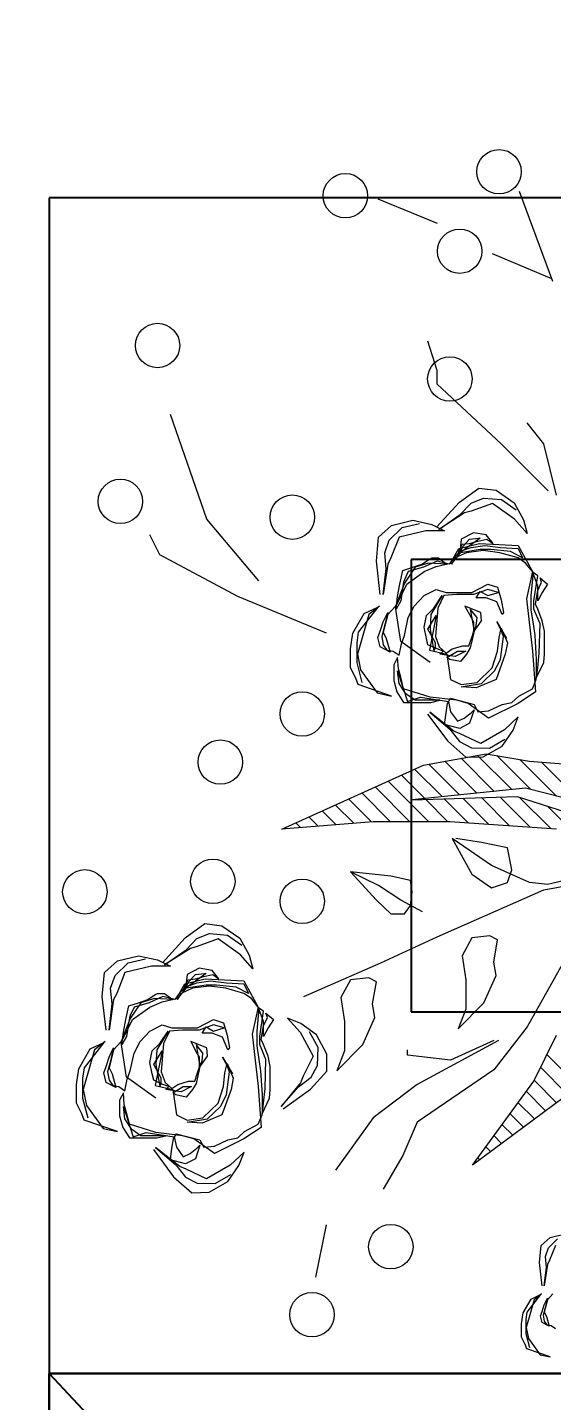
# Model space of a CAD drawing. Header units: millimetres. Extents: x -122165 to 59500, y -31598 to 53500.
# Drawn here: x 1488 to 1778, y 16249 to 17008 of the extents above; entities that cross this region are included whole.
import ezdxf
from ezdxf import colors
from ezdxf.entities.mleader import LeaderData, LeaderLine
from ezdxf.math import Vec2, Vec3

# ---------------------------------------------------------------- set-up
doc = ezdxf.new("R2010")
doc.units = ezdxf.units.MM
doc.header["$MEASUREMENT"] = 0
doc.layers.add('Ano_Line_Parking', color=8, linetype='Continuous')
doc.layers.add('Pln_Elv_Stair', color=3, linetype='Continuous')
for name, color, linetype, lineweight in [('ARC_A_ R.C.C', 162, 'Continuous', 40), ('ARC_A_R.C.C. Hatch', 8, 'Continuous', 5), ('I_Fur_text', 7, 'Continuous', 25), ('Lan_Planter', 74, 'Continuous', 13)]:
    doc.layers.add(name, color=color, linetype=linetype, lineweight=lineweight)
doc.styles.get("Standard").update_dxf_attribs({"font": 'ARIALN.TTF'})

# ---------------------------------------------------------------- blocks, each defined once
blk = doc.blocks.new('ARC$1$Existing Layout$0$col gf 180116')
at = {"layer": 'ARC_A_R.C.C. Hatch'}
h = blk.add_hatch(color=256, dxfattribs=at)
h.dxf.hatch_style = 1
h.paths.add_polyline_path([(201.73999, 26.78621), (202.64, 26.78621), (202.64, 26.48621), (201.73999, 26.48621)])
edge = h.paths.add_edge_path()
edge.add_line((216.33999, 22.98621), (216.13999, 22.98621))
edge.add_line((216.13999, 22.98621), (216.13999, 25.58621))
edge.add_line((216.13999, 25.58621), (218.33999, 25.58621))
edge.add_line((218.33999, 25.58621), (218.33999, 22.98621))
edge.add_line((218.33999, 22.98621), (218.03999, 22.98621))
h.paths.add_polyline_path([(207.13999, 25.88621), (207.43999, 25.88621), (207.43999, 26.78621), (207.13999, 26.78621)])
h.paths.add_polyline_path([(208.03999, 20.48621), (208.03999, 20.78621), (207.13999, 20.78621), (207.13999, 20.48621)])
h.paths.add_polyline_path([(202.63999, 32.78621), (202.63999, 32.48621), (201.73999, 32.48621), (201.73999, 32.78621)])
h.paths.add_polyline_path([(191.23999, 20.48621), (191.23999, 20.78621), (190.33999, 20.78621), (190.33999, 20.48621)])
h.paths.add_polyline_path([(184.03999, 20.48621), (184.03999, 20.78621), (183.13999, 20.78621), (183.13999, 20.48621)])
h.paths.add_polyline_path([(220.63999, 14.18621), (220.33999, 14.18621), (220.33999, 13.28621), (220.63999, 13.28621)])
h.paths.add_polyline_path([(220.63999, 20.48621), (220.63999, 20.78621), (219.73999, 20.78621), (219.73999, 20.48621)])
h.paths.add_polyline_path([(220.63999, 25.28621), (220.63999, 25.58621), (219.73999, 25.58621), (219.73999, 25.28621)])
h.paths.add_polyline_path([(220.63999, 32.78621), (220.63999, 32.48621), (219.73999, 32.48621), (219.73999, 32.78621)])
h.paths.add_polyline_path([(220.33999, 37.28621), (220.63999, 37.28621), (220.63999, 38.18621), (220.33999, 38.18621)])
h.paths.add_polyline_path([(201.13999, 43.28621), (201.43999, 43.28621), (201.43999, 44.18621), (201.13999, 44.18621)])
h.paths.add_polyline_path([(196.33999, 43.28621), (196.63999, 43.28621), (196.63999, 44.18621), (196.33999, 44.18621)])
h.paths.add_polyline_path([(190.33999, 43.28621), (190.63999, 43.28621), (190.63999, 44.18621), (190.33999, 44.18621)])
h.paths.add_polyline_path([(207.13999, 43.28621), (207.43999, 43.28621), (207.43999, 44.18621), (207.13999, 44.18621)])
h.paths.add_polyline_path([(220.63999, 56.78621), (220.33999, 56.78621), (220.33999, 55.88621), (220.63999, 55.88621)])
h.paths.add_polyline_path([(220.33999, 50.78621), (220.63999, 50.78621), (220.63999, 49.88621), (220.33999, 49.88621)])
h.paths.add_polyline_path([(226.33999, 50.78621), (226.63999, 50.78621), (226.63999, 49.88621), (226.33999, 49.88621)])
h.paths.add_polyline_path([(220.33999, 43.28621), (220.63999, 43.28621), (220.63999, 44.18621), (220.33999, 44.18621)])
h.paths.add_polyline_path([(232.63999, 44.18621), (232.63999, 43.88621), (231.73999, 43.88621), (231.73999, 44.18621)])
h.paths.add_polyline_path([(232.63999, 50.48621), (232.63999, 50.78621), (231.73999, 50.78621), (231.73999, 50.48621)])
h.paths.add_polyline_path([(232.63999, 55.88621), (232.63999, 56.18621), (231.73999, 56.18621), (231.73999, 55.88621)])
h.paths.add_polyline_path([(213.13999, 43.28621), (213.43999, 43.28621), (213.43999, 44.18621), (213.13999, 44.18621)])
h.paths.add_polyline_path([(226.63999, 7.88621), (226.63999, 8.18621), (225.73999, 8.18621), (225.73999, 7.88621)])
h.paths.add_polyline_path([(226.63999, 13.28621), (226.63999, 13.58621), (225.73999, 13.58621), (225.73999, 13.28621)])
h.paths.add_polyline_path([(201.73999, 20.78621), (201.73999, 20.48621), (202.63999, 20.48621), (202.63999, 20.78621)])
h.paths.add_polyline_path([(184.03999, 25.88621), (184.03999, 26.18621), (183.13999, 26.18621), (183.13999, 25.88621)])
h.paths.add_polyline_path([(183.13999, 14.18621), (183.13999, 13.88621), (184.03999, 13.88621), (184.03999, 14.18621)])
h.paths.add_polyline_path([(202.63999, 13.88621), (202.63999, 14.18621), (201.73999, 14.18621), (201.73999, 13.88621)])
h.paths.add_polyline_path([(196.33999, 13.28621), (196.63999, 13.28621), (196.63999, 14.18621), (196.33999, 14.18621)])
h.paths.add_polyline_path([(190.33999, 13.28621), (190.63999, 13.28621), (190.63999, 14.18621), (190.33999, 14.18621)])
h.paths.add_polyline_path([(196.33999, 25.88621), (196.63999, 25.88621), (196.63999, 26.78621), (196.33999, 26.78621)])
h.paths.add_polyline_path([(190.33999, 25.88621), (190.63999, 25.88621), (190.63999, 26.78621), (190.33999, 26.78621)])
h.paths.add_polyline_path([(214.03999, 13.28621), (214.03999, 13.58621), (213.13999, 13.58621), (213.13999, 13.28621)])
h.paths.add_polyline_path([(213.13999, 20.78621), (213.13999, 20.48621), (214.03999, 20.48621), (214.03999, 20.78621)])
h.paths.add_polyline_path([(213.43999, 26.78621), (213.13999, 26.78621), (213.13999, 25.88621), (213.43999, 25.88621)])
h.paths.add_polyline_path([(214.03999, 32.78621), (214.03999, 32.48621), (213.13999, 32.48621), (213.13999, 32.78621)])
h.paths.add_polyline_path([(214.03999, 7.88621), (214.03999, 8.18621), (213.13999, 8.18621), (213.13999, 7.88621)])
h.paths.add_polyline_path([(226.63999, 20.48621), (226.63999, 20.78621), (225.73999, 20.78621), (225.73999, 20.48621)])
h.paths.add_polyline_path([(226.63999, 25.28621), (226.63999, 25.58621), (225.73999, 25.58621), (225.73999, 25.28621)])
h.paths.add_polyline_path([(226.63999, 32.78621), (226.63999, 32.48621), (225.73999, 32.48621), (225.73999, 32.78621)])
h.paths.add_polyline_path([(226.63999, 37.28621), (226.63999, 37.58621), (225.73999, 37.58621), (225.73999, 37.28621)])
h.paths.add_polyline_path([(225.73999, 44.18621), (225.73999, 43.88621), (226.63999, 43.88621), (226.63999, 44.18621)])
h.paths.add_polyline_path([(226.63999, 56.78621), (226.33999, 56.78621), (226.33999, 55.88621), (226.63999, 55.88621)])
h.paths.add_polyline_path([(214.03999, 55.88621), (214.03999, 56.18621), (213.13999, 56.18621), (213.13999, 55.88621)])
h.paths.add_polyline_path([(213.13999, 37.28621), (213.43999, 37.28621), (213.43999, 38.18621), (213.13999, 38.18621)])
h.paths.add_polyline_path([(214.03999, 50.78621), (213.73999, 50.78621), (213.73999, 49.88621), (214.03999, 49.88621)])
h.paths.add_polyline_path([(207.13999, 37.28621), (207.43999, 37.28621), (207.43999, 38.18621), (207.13999, 38.18621)])
h.paths.add_polyline_path([(207.13999, 49.88621), (207.43999, 49.88621), (207.43999, 50.78621), (207.13999, 50.78621)])
h.paths.add_polyline_path([(183.13999, 50.18621), (183.13999, 49.88621), (184.03999, 49.88621), (184.03999, 50.18621)])
h.paths.add_polyline_path([(183.13999, 38.18621), (183.13999, 37.88621), (184.03999, 37.88621), (184.03999, 38.18621)])
h.paths.add_polyline_path([(201.73999, 37.58621), (201.73999, 37.28621), (202.63999, 37.28621), (202.63999, 37.58621)])
h.paths.add_polyline_path([(196.33999, 37.28621), (196.63999, 37.28621), (196.63999, 38.18621), (196.33999, 38.18621)])
h.paths.add_polyline_path([(190.33999, 37.28621), (190.63999, 37.28621), (190.63999, 38.18621), (190.33999, 38.18621)])
h.paths.add_polyline_path([(201.13999, 49.88621), (201.43999, 49.88621), (201.43999, 50.78621), (201.13999, 50.78621)])
h.paths.add_polyline_path([(196.33999, 49.88621), (196.63999, 49.88621), (196.63999, 50.78621), (196.33999, 50.78621)])
h.paths.add_polyline_path([(190.33999, 49.88621), (190.63999, 49.88621), (190.63999, 50.78621), (190.33999, 50.78621)])
h.paths.add_polyline_path([(220.63999, 8.18621), (220.33999, 8.18621), (220.33999, 7.28621), (220.63999, 7.28621)])
h.paths.add_polyline_path([(195.73999, 20.48621), (195.73999, 20.78621), (196.63999, 20.78621), (196.63999, 20.48621)])
h.paths.add_polyline_path([(183.13999, 43.58621), (183.13999, 43.28621), (184.03999, 43.28621), (184.03999, 43.58621)])
blk = doc.blocks.new('ARC')
at = {"layer": 'ARC_A_ R.C.C', "extrusion": (4.48937e-09, -4.26518e-20, 1), "xscale": 999.9941761349517, "yscale": 999.9941761349517, "zscale": 999.9941761349517}
blk.add_blockref('ARC$1$Existing Layout$0$col gf 180116', (-183138.93, -13286.14, -0.89), dxfattribs=at)
blk = doc.blocks.new('b-85')
at = {"color": 30, "true_color": 0xef731a}
for p, q in [((-303.2, 665.7), (-291.6, 699.4)), ((-276.7, 697.1), (-300.1, 680.2)), ((-291.6, 699.4), (-285.2, 701.7)), ((-269.3, 700.9), (-289.5, 695.6)), ((-285.2, 701.7), (-274.6, 707.1)), ((-260.8, 700.2), (-276.7, 697.1)), ((-274.6, 707.1), (-255.5, 707.1)), ((-249.2, 700.9), (-269.3, 700.9)), ((-220.5, 688.7), (-260.8, 700.2)), ((-255.5, 707.1), (-239.6, 704.8)), ((-238.6, 699.4), (-249.2, 700.9)), ((-239.6, 704.8), (-219.5, 693.3)), ((-213.1, 679.5), (-238.6, 699.4)), ((-212.1, 677.9), (-220.5, 688.7)), ((-219.5, 693.3), (-213.1, 679.5)), ((-300.1, 680.2), (-303.2, 665.7)), ((-258.7, 667.2), (-253.4, 677.2)), ((-244.9, 671), (-258.7, 667.2)), ((-256.6, 670.3), (-257.7, 664.1)), ((-251.3, 674.1), (-256.6, 670.3)), ((-253.4, 677.2), (-243.9, 679.5)), ((-242.8, 675.6), (-251.3, 674.1)), ((-238.6, 674.1), (-244.9, 671)), ((-243.9, 679.5), (-237.5, 677.2)), ((-234.3, 673.3), (-242.8, 675.6)), ((-220.5, 669.5), (-238.6, 674.1)), ((-237.5, 677.2), (-228, 674.1)), ((-218.4, 669.5), (-234.3, 673.3)), ((-228, 674.1), (-218.4, 669.5)), ((-212.1, 661.8), (-220.5, 669.5)), ((-200.4, 677.2), (-166.5, 681)), ((-200.4, 674.1), (-173.9, 671)), ((-169.6, 669.5), (-200.4, 674.1)), ((-173.9, 671), (-158, 672.6)), ((-163.3, 666.4), (-169.6, 669.5)), ((-166.5, 681), (-142.1, 678.7)), ((-158, 672.6), (-145.3, 668)), ((-145.3, 668), (-132.5, 654.9)), ((-142.1, 678.7), (-130.4, 665.7)), ((-299, 660.3), (-309.6, 653.4)), ((-277.8, 659.5), (-308.5, 649.6)), ((-301.1, 651.1), (-290.5, 658)), ((-287.3, 663.4), (-299, 660.3)), ((-295.8, 653.4), (-284.2, 656.5)), ((-290.5, 658), (-277.8, 659.5)), ((-271.4, 663.4), (-287.3, 663.4)), ((-284.2, 656.5), (-275.7, 658.8)), ((-275.7, 658.8), (-264, 659.5)), ((-264, 659.5), (-271.4, 663.4)), ((-269.3, 626.6), (-248.1, 656.5)), ((-257.7, 664.1), (-261.9, 658)), ((-261.9, 658), (-250.2, 655.7)), ((-250.2, 655.7), (-241.7, 652.6)), ((-248.1, 656.5), (-213.1, 661.8)), ((-215.2, 661.1), (-202.5, 659.5)), ((-206.8, 656.5), (-215.2, 661.1)), ((-213.1, 661.8), (-189.8, 650.3)), ((-188.7, 652.6), (-212.1, 661.8)), ((-187.7, 653.4), (-206.8, 656.5)), ((-202.5, 659.5), (-189.8, 657.2)), ((-189.8, 657.2), (-176, 654.2)), ((-176, 654.2), (-172.8, 644.2)), ((-142.1, 658), (-163.3, 666.4)), ((-135.7, 631.2), (-142.1, 658)), ((-132.5, 654.9), (-128.3, 637.3)), ((-130.4, 665.7), (-125.1, 644.2)), ((-309.6, 653.4), (-309.6, 644.2)), ((-309.6, 644.2), (-309.6, 625.8)), ((-308.5, 649.6), (-304.3, 636.5)), ((-307.5, 641.9), (-301.1, 651.1)), ((-307.5, 616.6), (-307.5, 641.9)), ((-304.3, 626.6), (-295.8, 653.4)), ((-241.7, 652.6), (-223.7, 648.8)), ((-223.7, 648.8), (-212.1, 642.7)), ((-212.1, 642.7), (-201.5, 632.7)), ((-189.8, 650.3), (-177.1, 632.7)), ((-172.8, 641.9), (-188.7, 652.6)), ((-185.6, 652.6), (-187.7, 653.4)), ((-177.1, 648.8), (-185.6, 652.6)), ((-172.8, 633.5), (-177.1, 648.8)), ((-172.8, 644.2), (-169.6, 635)), ((-168.6, 628.1), (-172.8, 641.9)), ((-125.1, 644.2), (-129.4, 625)), ((-321.6, 629.2), (-349, 608.8)), ((-338.8, 602.6), (-319.5, 627)), ((-319.5, 627), (-336.8, 606.6)), ((-304.3, 636.5), (-308.5, 608.2)), ((-307.5, 599.7), (-304.3, 626.6)), ((-256.6, 627.3), (-260.8, 609.7)), ((-235.4, 626.6), (-257.7, 622.7)), ((-221.6, 620.4), (-256.6, 627.3)), ((-255.5, 619.7), (-251.3, 628.9)), ((-251.3, 628.9), (-244.9, 630.4)), ((-249.2, 621.2), (-235.4, 628.9)), ((-244.9, 630.4), (-233.3, 632.7)), ((-235.4, 628.9), (-221.6, 620.4)), ((-220.5, 625.8), (-235.4, 626.6)), ((-233.3, 632.7), (-221.6, 630.4)), ((-221.6, 630.4), (-214.2, 622.7)), ((-201.5, 632.7), (-195.1, 620.4)), ((-177.1, 632.7), (-171.8, 620.4)), ((-166.5, 619.7), (-172.8, 633.5)), ((-169.6, 635), (-164.3, 627.3)), ((-169.6, 609.7), (-168.6, 628.1)), ((-164.3, 627.3), (-163.3, 625)), ((-135.7, 612), (-135.7, 631.2)), ((-309.6, 625.8), (-307.5, 616.6)), ((-263, 601.2), (-260.8, 616.6)), ((-260.8, 616.6), (-257.7, 613.5)), ((-253.4, 617.4), (-259.8, 610.5)), ((-257.7, 622.7), (-254.5, 621.2)), ((-257.7, 613.5), (-255.5, 619.7)), ((-254.5, 621.2), (-249.2, 621.2)), ((-242.8, 621.2), (-253.4, 617.4)), ((-214.2, 618.9), (-242.8, 621.2)), ((-201.5, 614.3), (-220.5, 625.8)), ((-214.2, 622.7), (-201.5, 614.3)), ((-201.5, 612.8), (-214.2, 618.9)), ((-200.4, 599.7), (-201.5, 612.8)), ((-195.1, 620.4), (-198.3, 610.5)), ((-171.8, 620.4), (-168.6, 605.9)), ((-169.6, 607.4), (-166.5, 619.7)), ((-163.3, 618.1), (-169.6, 609.7)), ((-163.3, 625), (-163.3, 618.1)), ((-129.4, 625), (-135.7, 612)), ((-134.5, 618), (-119.3, 596)), ((-117.7, 591.8), (-134.5, 618)), ((-132.2, 620), (-106.9, 597)), ((-349, 608.8), (-365.2, 590.4)), ((-336.8, 606.6), (-349.4, 596.8)), ((-341.3, 596), (-338.8, 602.6)), ((-336.1, 596.6), (-331.9, 612)), ((-331.9, 612), (-320.2, 610.5)), ((-319.1, 605.9), (-328.7, 598.9)), ((-328.7, 598.9), (-325.5, 592)), ((-320.2, 610.5), (-310.7, 608.9)), ((-308.5, 608.2), (-319.1, 605.9)), ((-305.4, 605.9), (-311.7, 582.1)), ((-310.7, 608.9), (-305.4, 605.9)), ((-310.7, 588.2), (-307.5, 599.7)), ((-286.3, 605.9), (-291.6, 595.1)), ((-260.8, 609.7), (-286.3, 605.9)), ((-268.3, 595.9), (-266.1, 606.6)), ((-266.1, 606.6), (-264, 609.7)), ((-264, 609.7), (-257.7, 598.9)), ((-257.7, 590.5), (-263, 601.2)), ((-259.8, 610.5), (-255.5, 604.3)), ((-257.7, 598.9), (-257.7, 590.5)), ((-255.5, 604.3), (-252.3, 593.6)), ((-200.4, 582.8), (-200.4, 599.7)), ((-198.3, 610.5), (-198.3, 584.4)), ((-162.2, 602), (-169.6, 607.4)), ((-169.6, 605.1), (-155.9, 594.3)), ((-163.3, 601.2), (-169.6, 605.1)), ((-168.6, 605.9), (-153.7, 597.4)), ((-158, 589.7), (-163.3, 601.2)), ((-143.1, 575.9), (-162.2, 602)), ((-160.1, 598.9), (-149.5, 594.3)), ((-158, 595.9), (-160.1, 598.9)), ((-365.2, 590.4), (-364.8, 572.9)), ((-355.5, 584.8), (-355.9, 566.6)), ((-349.4, 596.8), (-355.5, 584.8)), ((-351, 575.3), (-341.3, 596)), ((-330.8, 586.7), (-336.1, 596.6)), ((-317, 582.1), (-330.8, 586.7)), ((-325.5, 592), (-320.2, 585.1)), ((-325.5, 567.5), (-310.7, 588.2)), ((-320.2, 585.1), (-317, 582.1)), ((-294.8, 579.8), (-293.7, 595.1)), ((-293.7, 595.1), (-290.5, 574.4)), ((-291.6, 595.1), (-289.5, 579)), ((-260.8, 589.7), (-268.3, 595.9)), ((-254.5, 585.9), (-260.8, 589.7)), ((-237.5, 582.1), (-254.5, 585.9)), ((-252.3, 593.6), (-252.3, 587.4)), ((-252.3, 587.4), (-243.9, 584.4)), ((-243.9, 584.4), (-238.6, 582.8)), ((-215.2, 585.9), (-237.5, 582.1)), ((-223.7, 585.1), (-228, 582.8)), ((-212.1, 591.3), (-223.7, 585.1)), ((-223.7, 579), (-215.2, 585.9)), ((-218.4, 575.2), (-212.1, 591.3)), ((-198.3, 584.4), (-189.8, 568.3)), ((-158, 596.6), (-151.6, 593.6)), ((-144.2, 595.1), (-158, 596.6)), ((-154.8, 575.9), (-158, 595.9)), ((-155.9, 572.9), (-158, 589.7)), ((-155.9, 594.3), (-152.7, 585.1)), ((-153.7, 597.4), (-148.4, 576.7)), ((-152.7, 585.1), (-150.6, 571.3)), ((-151.6, 593.6), (-144.2, 586.7)), ((-149.5, 594.3), (-148.4, 586.7)), ((-148.4, 586.7), (-146.3, 578.2)), ((-137.8, 582.8), (-144.2, 595.1)), ((-144.2, 586.7), (-143.1, 577.5)), ((-119.3, 596), (-107.7, 585.1)), ((-115.8, 585), (-117.7, 591.8)), ((-108.1, 563.5), (-115.8, 585)), ((-107.7, 585.1), (-102.7, 572.5)), ((-106.9, 597), (-92.6, 577.1)), ((-364.8, 572.9), (-354, 553.7)), ((-337.3, 551.4), (-351, 575.3)), ((-311.7, 582.1), (-319.1, 578.2)), ((-319.1, 578.2), (-318.1, 567.5)), ((-286.3, 559.8), (-294.8, 579.8)), ((-290.5, 574.4), (-277.8, 561.4)), ((-289.5, 579), (-274.6, 563.7)), ((-238.6, 582.8), (-226.9, 574.4)), ((-237.5, 582.8), (-232.2, 579.8)), ((-228, 582.8), (-237.5, 582.8)), ((-232.2, 579.8), (-223.7, 579)), ((-226.9, 574.4), (-218.4, 575.2)), ((-203.6, 579.8), (-197.2, 575.9)), ((-203.6, 569.8), (-203.6, 579.8)), ((-197.2, 575.9), (-201.5, 568.3)), ((-195.1, 568.3), (-200.4, 582.8)), ((-158, 556), (-155.9, 572.9)), ((-154.8, 565.2), (-154.8, 575.9)), ((-150.6, 571.3), (-152.7, 555.2)), ((-148.4, 576.7), (-150.6, 537.6)), ((-146.3, 578.2), (-144.2, 569)), ((-143.1, 577.5), (-143.1, 575.9)), ((-140, 569.8), (-137.8, 582.8)), ((-102.7, 572.5), (-104.2, 554.3)), ((-92.6, 577.1), (-94.7, 559.8)), ((-355.9, 566.6), (-346.9, 550.8)), ((-310.7, 537.6), (-325.5, 567.5)), ((-318.1, 567.5), (-311.7, 553.7)), ((-260.8, 550.6), (-286.3, 559.8)), ((-277.8, 561.4), (-266.1, 555.2)), ((-274.6, 563.7), (-257.7, 558.3)), ((-257.7, 558.3), (-243.9, 556.8)), ((-228, 559.1), (-244.9, 549.1)), ((-243.9, 556.8), (-234.3, 554.5)), ((-236.4, 554.5), (-228, 559.1)), ((-220.5, 553.7), (-207.8, 559.1)), ((-207.8, 559.1), (-203.6, 569.8)), ((-193, 558.3), (-205.7, 554.5)), ((-201.5, 568.3), (-198.3, 557.5)), ((-198.3, 557.5), (-195.1, 568.3)), ((-189.8, 568.3), (-193, 558.3)), ((-156.9, 545.3), (-154.8, 565.2)), ((-148.4, 562.9), (-140, 569.8)), ((-144.2, 569), (-148.4, 562.9)), ((-124.1, 541), (-108.1, 563.5)), ((-94.7, 559.8), (-107.3, 541.6)), ((-354, 553.7), (-337.8, 542.6)), ((-337.8, 542.6), (-324.2, 537.4)), ((-324.2, 537.4), (-337.3, 551.4)), ((-311.7, 553.7), (-309.6, 543.7)), ((-309.6, 543.7), (-303.2, 536.8)), ((-266.1, 555.2), (-242.8, 552.2)), ((-249.2, 548.3), (-260.8, 550.6)), ((-234.3, 554.5), (-249.2, 548.3)), ((-242.8, 552.2), (-236.4, 554.5)), ((-218.4, 552.2), (-220.5, 553.7)), ((-205.7, 554.5), (-218.4, 552.2)), ((-163.3, 537.6), (-158, 556)), ((-163.3, 533), (-156.9, 545.3)), ((-152.7, 555.2), (-153.7, 537.6)), ((-104.2, 554.3), (-114.6, 539.5)), ((-299, 520), (-310.7, 537.6)), ((-303.2, 536.8), (-295.8, 523)), ((-204.6, 529.2), (-257.7, 523)), ((-177.1, 523), (-204.6, 529.2)), ((-150.6, 537.6), (-177.1, 523)), ((-177.1, 523), (-168.6, 529.9)), ((-168.6, 529.9), (-163.3, 537.6)), ((-153.7, 537.6), (-163.3, 533)), ((-138.5, 528.4), (-124.1, 541)), ((-124.5, 532.2), (-138.5, 528.4)), ((-107.3, 541.6), (-124.5, 532.2)), ((-257.7, 523), (-299, 520)), ((-295.8, 523), (-286.3, 519.2)), ((-286.3, 519.2), (-274.6, 517.7)), ((-285.2, 519.2), (-269.3, 511.5)), ((-266.1, 519.2), (-285.2, 519.2)), ((-274.6, 517.7), (-259.8, 516.1)), ((-241.7, 520.7), (-266.1, 519.2)), ((-259.8, 516.1), (-230.1, 515.4)), ((-230.1, 522.3), (-241.7, 520.7)), ((-216.3, 524.6), (-230.1, 522.3)), ((-230.1, 515.4), (-215.2, 521.5)), ((-226.9, 513.1), (-215.2, 517.7)), ((-201.5, 524.6), (-216.3, 524.6)), ((-215.2, 521.5), (-206.8, 521.5)), ((-215.2, 517.7), (-209.9, 520)), ((-209.9, 520), (-196.2, 517.7)), ((-206.8, 521.5), (-181.3, 517.7)), ((-206.8, 517.7), (-191.9, 517.7)), ((-198.3, 513.1), (-206.8, 517.7)), ((-178.1, 522.3), (-201.5, 524.6)), ((-196.2, 517.7), (-187.7, 513.8)), ((-191.9, 517.7), (-177.1, 523)), ((-183.4, 515.4), (-189.8, 507.7)), ((-187.7, 513.8), (-183.4, 515.4)), ((-181.3, 517.7), (-178.1, 522.3)), ((-269.3, 511.5), (-260.8, 510.8)), ((-260.8, 510.8), (-251.3, 510.8)), ((-251.3, 510.8), (-237.5, 510.8)), ((-237.5, 510.8), (-226.9, 513.1)), ((-189.8, 507.7), (-198.3, 513.1)), ((-280.1, 497.8), (-260.2, 470)), ((-277.9, 499.8), (-257.8, 482.2)), ((-253.8, 480.1), (-277.9, 499.8)), ((-188.4, 493.4), (-202.6, 480.6)), ((-193.8, 480), (-188.4, 493.4)), ((-257.8, 482.2), (-248.3, 469.4)), ((-247.3, 477.4), (-253.8, 480.1)), ((-226.8, 467.3), (-247.3, 477.4)), ((-202.6, 480.6), (-226.8, 467.3)), ((-205.2, 464), (-193.8, 480)), ((-450.6, 464.7), (-397.6, 454)), ((-260.2, 470), (-242.2, 453.5)), ((-248.3, 469.4), (-236.4, 463)), ((-236.4, 463), (-218.1, 462.3)), ((-224.7, 453.5), (-205.2, 464)), ((-218.1, 462.3), (-202.2, 471)), ((-242.2, 453.5), (-224.7, 453.5)), ((137.8, 388.1), (149.5, 421.8)), ((164.3, 419.5), (141, 402.6)), ((149.5, 421.8), (155.9, 424.1)), ((171.8, 423.3), (151.6, 418)), ((155.9, 424.1), (166.5, 429.5)), ((180.2, 422.6), (164.3, 419.5)), ((166.5, 429.5), (185.6, 429.5)), ((191.9, 423.3), (171.8, 423.3)), ((220.5, 411.1), (180.2, 422.6)), ((185.6, 429.5), (201.5, 427.2)), ((202.5, 421.8), (191.9, 423.3)), ((201.5, 427.2), (221.6, 415.7)), ((228, 401.9), (202.5, 421.8)), ((229, 400.3), (220.5, 411.1)), ((221.6, 415.7), (228, 401.9)), ((240.7, 399.6), (274.6, 403.4)), ((274.6, 403.4), (299, 401.1)), ((141, 402.6), (137.8, 388.1)), ((182.4, 389.6), (187.7, 399.6)), ((196.2, 393.4), (182.4, 389.6)), ((184.5, 392.7), (183.4, 386.5)), ((189.8, 396.5), (184.5, 392.7)), ((187.7, 399.6), (197.2, 401.9)), ((198.3, 398), (189.8, 396.5)), ((202.5, 396.5), (196.2, 393.4)), ((197.2, 401.9), (203.6, 399.6)), ((206.8, 395.7), (198.3, 398)), ((220.5, 391.9), (202.5, 396.5)), ((203.6, 399.6), (213.1, 396.5)), ((222.7, 391.9), (206.8, 395.7)), ((213.1, 396.5), (222.7, 391.9)), ((229, 384.2), (220.5, 391.9)), ((240.7, 396.5), (267.2, 393.4)), ((271.4, 391.9), (240.7, 396.5)), ((267.2, 393.4), (283.1, 395)), ((277.8, 388.8), (271.4, 391.9)), ((283.1, 395), (295.8, 390.4)), ((295.8, 390.4), (308.5, 377.3)), ((299, 401.1), (310.7, 388.1)), ((142.1, 382.7), (131.5, 375.8)), ((131.5, 375.8), (131.5, 366.6)), ((163.3, 381.9), (132.5, 371.9)), ((136.8, 348.9), (145.3, 375.8)), ((140, 373.5), (150.6, 380.4)), ((153.7, 385.8), (142.1, 382.7)), ((145.3, 375.8), (156.9, 378.8)), ((150.6, 380.4), (163.3, 381.9)), ((169.6, 385.8), (153.7, 385.8)), ((156.9, 378.8), (165.4, 381.1)), ((165.4, 381.1), (177.1, 381.9)), ((177.1, 381.9), (169.6, 385.8)), ((171.8, 348.9), (193, 378.8)), ((183.4, 386.5), (179.2, 380.4)), ((179.2, 380.4), (190.9, 378.1)), ((190.9, 378.1), (199.3, 375)), ((193, 378.8), (228, 384.2)), ((225.8, 383.5), (238.6, 381.9)), ((234.3, 378.8), (225.8, 383.5)), ((228, 384.2), (251.3, 372.7)), ((252.3, 375), (229, 384.2)), ((253.4, 375.8), (234.3, 378.8)), ((238.6, 381.9), (251.3, 379.6)), ((251.3, 379.6), (265.1, 376.5)), ((255.5, 375), (253.4, 375.8)), ((265.1, 376.5), (268.3, 366.6)), ((299, 380.4), (277.8, 388.8)), ((305.4, 353.5), (299, 380.4)), ((308.5, 377.3), (312.8, 359.7)), ((310.7, 388.1), (316, 366.6)), ((131.5, 366.6), (131.5, 348.2)), ((132.5, 371.9), (136.8, 358.9)), ((133.6, 364.3), (140, 373.5)), ((133.6, 339), (133.6, 364.3)), ((199.3, 375), (217.4, 371.2)), ((217.4, 371.2), (229, 365)), ((229, 365), (239.6, 355.1)), ((251.3, 372.7), (264, 355.1)), ((268.3, 364.3), (252.3, 375)), ((264, 371.2), (255.5, 375)), ((268.3, 355.8), (264, 371.2)), ((268.3, 366.6), (271.4, 357.4)), ((272.5, 350.5), (268.3, 364.3)), ((316, 366.6), (311.7, 347.4)), ((67.9, 355.8), (79.5, 292.2)), ((119.5, 351.6), (92.1, 331.2)), ((102.3, 325), (121.6, 349.4)), ((121.6, 349.4), (104.3, 329)), ((131.5, 348.2), (133.6, 339)), ((136.8, 358.9), (132.5, 330.5)), ((133.6, 322.1), (136.8, 348.9)), ((184.5, 349.7), (180.2, 332.1)), ((205.7, 348.9), (183.4, 345.1)), ((219.5, 342.8), (184.5, 349.7)), ((185.6, 342), (189.8, 351.2)), ((189.8, 351.2), (196.2, 352.8)), ((191.9, 343.6), (205.7, 351.2)), ((196.2, 352.8), (207.8, 355.1)), ((205.7, 351.2), (219.5, 342.8)), ((220.5, 348.2), (205.7, 348.9)), ((207.8, 355.1), (219.5, 352.8)), ((219.5, 352.8), (226.9, 345.1)), ((239.6, 336.7), (220.5, 348.2)), ((239.6, 355.1), (246, 342.8)), ((264, 355.1), (269.3, 342.8)), ((274.6, 342), (268.3, 355.8)), ((271.4, 357.4), (276.7, 349.7)), ((271.4, 332.1), (272.5, 350.5)), ((276.7, 349.7), (277.8, 347.4)), ((305.4, 334.4), (305.4, 353.5)), ((105, 319), (109.2, 334.4)), ((109.2, 334.4), (120.9, 332.8)), ((178.1, 323.6), (180.2, 339)), ((180.2, 339), (183.4, 335.9)), ((187.7, 339.7), (181.3, 332.8)), ((183.4, 345.1), (186.6, 343.6)), ((183.4, 335.9), (185.6, 342)), ((186.6, 343.6), (191.9, 343.6)), ((198.3, 343.6), (187.7, 339.7)), ((226.9, 341.3), (198.3, 343.6)), ((226.9, 345.1), (239.6, 336.7)), ((239.6, 335.1), (226.9, 341.3)), ((240.7, 322.1), (239.6, 335.1)), ((246, 342.8), (242.8, 332.8)), ((269.3, 342.8), (272.5, 328.2)), ((271.4, 329.8), (274.6, 342)), ((277.8, 340.5), (271.4, 332.1)), ((277.8, 347.4), (277.8, 340.5)), ((311.7, 347.4), (305.4, 334.4)), ((306.6, 340.3), (321.8, 318.4)), ((323.4, 314.2), (306.6, 340.3)), ((308.9, 342.4), (334.2, 319.4)), ((92.1, 331.2), (75.9, 312.8)), ((104.3, 329), (91.7, 319.2)), ((99.7, 318.4), (102.3, 325)), ((121.9, 328.2), (112.4, 321.3)), ((112.4, 321.3), (115.6, 314.4)), ((120.9, 332.8), (130.4, 331.3)), ((132.5, 330.5), (121.9, 328.2)), ((135.7, 328.2), (129.4, 304.5)), ((130.4, 331.3), (135.7, 328.2)), ((130.4, 310.6), (133.6, 322.1)), ((154.8, 328.2), (149.5, 317.5)), ((180.2, 332.1), (154.8, 328.2)), ((172.8, 318.3), (174.9, 329)), ((174.9, 329), (177.1, 332.1)), ((177.1, 332.1), (183.4, 321.3)), ((183.4, 312.9), (178.1, 323.6)), ((181.3, 332.8), (185.6, 326.7)), ((183.4, 321.3), (183.4, 312.9)), ((185.6, 326.7), (188.7, 316)), ((240.7, 305.2), (240.7, 322.1)), ((242.8, 332.8), (242.8, 306.8)), ((278.9, 324.4), (271.4, 329.8)), ((271.4, 327.5), (285.2, 316.7)), ((277.8, 323.6), (271.4, 327.5)), ((272.5, 328.2), (287.3, 319.8)), ((283.1, 312.1), (277.8, 323.6)), ((297.9, 298.3), (278.9, 324.4)), ((281, 321.3), (291.6, 316.7)), ((283.1, 318.3), (281, 321.3)), ((75.9, 312.8), (76.3, 295.3)), ((85.5, 307.2), (85.2, 289)), ((91.7, 319.2), (85.5, 307.2)), ((90, 297.7), (99.7, 318.4)), ((110.3, 309.1), (105, 319)), ((124.1, 304.5), (110.3, 309.1)), ((115.6, 314.4), (120.9, 307.5)), ((115.6, 289.9), (130.4, 310.6)), ((120.9, 307.5), (124.1, 304.5)), ((146.3, 302.2), (147.4, 317.5)), ((147.4, 317.5), (150.6, 296.8)), ((149.5, 317.5), (151.6, 301.4)), ((180.2, 312.1), (172.8, 318.3)), ((186.6, 308.3), (180.2, 312.1)), ((203.6, 304.5), (186.6, 308.3)), ((188.7, 316), (188.7, 309.8)), ((188.7, 309.8), (197.2, 306.8)), ((197.2, 306.8), (202.5, 305.2)), ((225.8, 308.3), (203.6, 304.5)), ((217.4, 307.5), (213.1, 305.2)), ((229, 313.7), (217.4, 307.5)), ((217.4, 301.4), (225.8, 308.3)), ((222.7, 297.6), (229, 313.7)), ((242.8, 306.8), (251.3, 290.7)), ((283.1, 319), (289.5, 316)), ((296.9, 317.5), (283.1, 319)), ((286.3, 298.3), (283.1, 318.3)), ((285.2, 295.3), (283.1, 312.1)), ((285.2, 316.7), (288.4, 307.5)), ((287.3, 319.8), (292.6, 299.1)), ((288.4, 307.5), (290.5, 293.7)), ((289.5, 316), (296.9, 309.1)), ((291.6, 316.7), (292.6, 309.1)), ((292.6, 309.1), (294.8, 300.6)), ((303.2, 305.2), (296.9, 317.5)), ((296.9, 309.1), (297.9, 299.9)), ((321.8, 318.4), (333.4, 307.4)), ((325.3, 307.4), (323.4, 314.2)), ((332.9, 285.9), (325.3, 307.4)), ((333.4, 307.4), (338.3, 294.8)), ((334.2, 319.4), (348.5, 299.5)), ((79.5, 292.2), (72.1, 248.5)), ((76.3, 295.3), (87.1, 276)), ((103.8, 273.8), (90, 297.7)), ((129.4, 304.5), (121.9, 300.6)), ((121.9, 300.6), (123, 289.9)), ((154.8, 282.2), (146.3, 302.2)), ((150.6, 296.8), (163.3, 283.8)), ((151.6, 301.4), (166.5, 286.1)), ((202.5, 305.2), (214.2, 296.8)), ((203.6, 305.2), (208.9, 302.2)), ((213.1, 305.2), (203.6, 305.2)), ((208.9, 302.2), (217.4, 301.4)), ((214.2, 296.8), (222.7, 297.6)), ((233.3, 281.5), (237.5, 292.2)), ((237.5, 302.2), (243.9, 298.3)), ((237.5, 292.2), (237.5, 302.2)), ((243.9, 298.3), (239.6, 290.7)), ((246, 290.7), (240.7, 305.2)), ((283.1, 278.4), (285.2, 295.3)), ((286.3, 287.6), (286.3, 298.3)), ((290.5, 293.7), (288.4, 277.6)), ((292.6, 299.1), (290.5, 260)), ((292.6, 285.3), (301.1, 292.2)), ((294.8, 300.6), (296.9, 291.4)), ((297.9, 299.9), (297.9, 298.3)), ((301.1, 292.2), (303.2, 305.2)), ((338.3, 294.8), (336.9, 276.7)), ((348.5, 299.5), (346.4, 282.2)), ((85.2, 289), (94.2, 273.2)), ((130.4, 260), (115.6, 289.9)), ((123, 289.9), (129.4, 276.1)), ((180.2, 273), (154.8, 282.2)), ((163.3, 283.8), (174.9, 277.6)), ((166.5, 286.1), (183.4, 280.7)), ((183.4, 280.7), (197.2, 279.2)), ((213.1, 281.5), (196.2, 271.5)), ((197.2, 279.2), (206.8, 276.9)), ((204.6, 276.9), (213.1, 281.5)), ((220.5, 276.1), (233.3, 281.5)), ((248.1, 280.7), (235.4, 276.9)), ((239.6, 290.7), (242.8, 279.9)), ((242.8, 279.9), (246, 290.7)), ((251.3, 290.7), (248.1, 280.7)), ((277.8, 260), (283.1, 278.4)), ((284.2, 267.6), (286.3, 287.6)), ((296.9, 291.4), (292.6, 285.3)), ((317, 263.4), (332.9, 285.9)), ((346.4, 282.2), (333.7, 264)), ((87.1, 276), (103.3, 265)), ((103.3, 265), (116.9, 259.8)), ((116.9, 259.8), (103.8, 273.8)), ((129.4, 276.1), (131.5, 266.1)), ((131.5, 266.1), (137.8, 259.2)), ((174.9, 277.6), (198.3, 274.6)), ((191.9, 270.7), (180.2, 273)), ((206.8, 276.9), (191.9, 270.7)), ((198.3, 274.6), (204.6, 276.9)), ((222.7, 274.6), (220.5, 276.1)), ((235.4, 276.9), (222.7, 274.6)), ((277.8, 255.4), (284.2, 267.6)), ((288.4, 277.6), (287.3, 260)), ((336.9, 276.7), (326.5, 261.9)), ((-531.5, 227.5), (-523.4, 251.1)), ((-523.4, 251.1), (-518.9, 252.7)), ((-507.8, 252.2), (-521.9, 248.4)), ((-518.9, 252.7), (-511.5, 256.5)), ((-501.8, 251.6), (-513, 249.5)), ((-511.5, 256.5), (-498.1, 256.5)), ((-493.7, 252.2), (-507.8, 252.2)), ((-473.6, 243.6), (-501.8, 251.6)), ((-498.1, 256.5), (-487, 254.8)), ((-486.2, 251.1), (-493.7, 252.2)), ((-487, 254.8), (-472.9, 246.8)), ((-468.4, 237.1), (-486.2, 251.1)), ((142.1, 242.3), (130.4, 260)), ((137.8, 259.2), (145.3, 245.4)), ((236.4, 251.5), (183.4, 245.4)), ((264, 245.4), (236.4, 251.5)), ((290.5, 260), (264, 245.4)), ((264, 245.4), (272.5, 252.3)), ((272.5, 252.3), (277.8, 260)), ((287.3, 260), (277.8, 255.4)), ((302.5, 250.8), (317, 263.4)), ((316.5, 254.6), (302.5, 250.8)), ((333.7, 264), (316.5, 254.6)), ((-529.3, 237.7), (-531.5, 227.5)), ((-513, 249.5), (-529.3, 237.7)), ((-496.6, 235.5), (-490, 237.1)), ((-490, 237.1), (-485.5, 235.5)), ((-467.7, 236.1), (-473.6, 243.6)), ((-472.9, 246.8), (-468.4, 237.1)), ((-459.5, 235.5), (-435.8, 238.2)), ((-435.8, 238.2), (-418.7, 236.6)), ((-418.7, 236.6), (-410.5, 227.5)), ((72.1, 248.5), (67.9, 197.1)), ((183.4, 245.4), (142.1, 242.3)), ((145.3, 245.4), (154.8, 241.6)), ((154.8, 241.6), (166.5, 240)), ((155.9, 241.6), (171.8, 233.9)), ((174.9, 241.6), (155.9, 241.6)), ((166.5, 240), (181.3, 238.5)), ((199.3, 243.1), (174.9, 241.6)), ((181.3, 238.5), (211, 237.7)), ((211, 244.6), (199.3, 243.1)), ((224.8, 246.9), (211, 244.6)), ((211, 237.7), (225.8, 243.9)), ((214.2, 235.4), (225.8, 240)), ((239.6, 246.9), (224.8, 246.9)), ((225.8, 243.9), (234.3, 243.9)), ((225.8, 240), (231.1, 242.3)), ((231.1, 242.3), (244.9, 240)), ((234.3, 243.9), (259.8, 240)), ((234.3, 240), (249.2, 240)), ((242.8, 235.4), (234.3, 240)), ((263, 244.6), (239.6, 246.9)), ((244.9, 240), (253.4, 236.2)), ((249.2, 240), (264, 245.4)), ((257.7, 237.7), (251.3, 230.1)), ((253.4, 236.2), (257.7, 237.7)), ((259.8, 240), (263, 244.6)), ((-499.6, 226.4), (-502.6, 222.1)), ((-500.4, 228.5), (-496.6, 235.5)), ((-490.7, 231.2), (-500.4, 228.5)), ((-498.9, 230.7), (-499.6, 226.4)), ((-495.2, 233.4), (-498.9, 230.7)), ((-489.2, 234.4), (-495.2, 233.4)), ((-486.2, 233.4), (-490.7, 231.2)), ((-483.3, 232.8), (-489.2, 234.4)), ((-473.6, 230.1), (-486.2, 233.4)), ((-485.5, 235.5), (-478.8, 233.4)), ((-472.1, 230.1), (-483.3, 232.8)), ((-478.8, 233.4), (-472.1, 230.1)), ((-467.7, 224.8), (-473.6, 230.1)), ((-459.5, 233.4), (-441, 231.2)), ((-438, 230.1), (-459.5, 233.4)), ((-441, 231.2), (-429.8, 232.3)), ((-433.6, 228), (-438, 230.1)), ((-418.7, 222.1), (-433.6, 228)), ((-429.8, 232.3), (-420.9, 229.1)), ((-420.9, 229.1), (-412, 219.9)), ((-410.5, 227.5), (-406.8, 212.4)), ((171.8, 233.9), (180.2, 233.1)), ((180.2, 233.1), (189.8, 233.1)), ((189.8, 233.1), (203.6, 233.1)), ((203.6, 233.1), (214.2, 235.4)), ((251.3, 230.1), (242.8, 235.4))]:
    blk.add_line(p, q, dxfattribs=at)
at = {"color": 97, "true_color": 0x446a2a}
for p, q in [((281, 622.7), (301.1, 632.7)), ((238.6, 543.7), (281, 622.7)), ((317, 575.2), (423.1, 612)), ((254.5, 522.3), (317, 575.2)), ((201.5, 454), (238.6, 543.7)), ((3.2, 499.3), (67.9, 355.8)), ((10.6, 406.5), (3.2, 499.3)), ((3.3, 498.1), (3.6, 498.4)), ((-166.5, 477), (-132.5, 398.8)), ((4.7, 480.2), (9.6, 485.1)), ((6.1, 462.2), (15.6, 471.7)), ((7.6, 444.3), (21.6, 458.3)), ((-289.5, 406.5), (-342.5, 444.8)), ((-241.7, 443.3), (-215.2, 417.2)), ((-221.6, 435.6), (-241.7, 443.3)), ((-191.9, 435.6), (-221.6, 435.6)), ((-167.5, 439.4), (-191.9, 435.6)), ((-149.5, 429.5), (-167.5, 439.4)), ((9, 426.3), (27.7, 445)), ((10.5, 408.3), (33.7, 431.6)), ((-147.4, 411.1), (-149.5, 429.5)), ((-40.3, 429.5), (-68.9, 403.4)), ((-54.1, 401.1), (-40.3, 429.5)), ((-44.5, 388.8), (-40.3, 429.5)), ((10.6, 389.1), (39.7, 418.2)), ((-255.5, 362), (-289.5, 406.5)), ((-215.2, 417.2), (-187.7, 404.9)), ((-187.7, 404.9), (-173.9, 407.2)), ((-173.9, 407.2), (-151.6, 403.4)), ((-151.6, 403.4), (-147.4, 411.1)), ((-68.9, 403.4), (-82.7, 388.8)), ((10.6, 329), (10.6, 406.5)), ((10.6, 369.7), (45.8, 404.8)), ((-327.6, 376.5), (-361.6, 396.5)), ((-132.5, 398.8), (-106, 342)), ((-68.9, 378.8), (-54.1, 401.1)), ((10.6, 350.3), (51.8, 391.5)), ((641.5, 401.9), (617.1, 342)), ((-293.7, 362), (-327.6, 376.5)), ((-82.7, 388.8), (-82.7, 375)), ((-80.6, 356.6), (-68.9, 378.8)), ((-48.8, 368.9), (-44.5, 388.8)), ((34.2, 354.5), (57.8, 378.1)), ((-240.7, 284.5), (-293.7, 362)), ((-211, 279.9), (-255.5, 362)), ((-231.1, 328.2), (-225.8, 371.9)), ((-225.8, 371.9), (-220.5, 371.9)), ((-82.7, 375), (-74.2, 368.9)), ((-74.2, 368.9), (-60.4, 367.3)), ((-60.4, 367.3), (-48.8, 368.9)), ((32.9, 367.3), (36, 260.7)), ((44.5, 252.3), (32.9, 367.3)), ((36, 336.9), (63.8, 364.7)), ((10.6, 330.9), (33.3, 353.6)), ((37.7, 319.2), (68.9, 350.4)), ((467.6, 342), (497.3, 351.2)), ((-106, 342), (-58.3, 233.9)), ((9.3, 310.2), (33.8, 334.7)), ((39.5, 301.6), (71.9, 334)), ((393.4, 276.9), (453.8, 342)), ((453.8, 342), (467.6, 342)), ((-211, 284.5), (-231.1, 328.2)), ((-199.3, 320.6), (-172.8, 294.5)), ((-179.2, 312.9), (-199.3, 320.6)), ((-6.4, 326.7), (-42.4, 306.8)), ((-33.9, 286.8), (-6.4, 326.7)), ((-10.6, 296.8), (-6.4, 322.9)), ((3.2, 220.9), (10.6, 329)), ((-149.5, 312.9), (-179.2, 312.9)), ((-125.1, 316.7), (-149.5, 312.9)), ((-107.1, 306.8), (-125.1, 316.7)), ((-105, 288.4), (-107.1, 306.8)), ((-42.4, 306.8), (-56.2, 286.8)), ((7.9, 289.4), (34.4, 315.9)), ((41.3, 284), (74.9, 317.6)), ((-337.2, 306), (-252.3, 243.9)), ((-268.3, 213.2), (-337.2, 306)), ((-331.8, 298.8), (-330, 300.7)), ((-323.6, 287.7), (-318.8, 292.5)), ((-172.8, 294.5), (-145.3, 282.2)), ((-15.9, 270.7), (-10.6, 296.8)), ((6.5, 268.6), (35, 297.1)), ((43.1, 266.4), (77.9, 301.2)), ((-315.3, 276.6), (-307.6, 284.3)), ((-197.2, 250.8), (-240.7, 284.5)), ((-145.3, 282.2), (-131.5, 284.5)), ((-131.5, 284.5), (-109.2, 280.7)), ((-109.2, 280.7), (-105, 288.4)), ((-56.2, 286.8), (-50.9, 270.7)), ((-50.9, 248.5), (-33.9, 286.8)), ((5, 247.7), (35.5, 278.2)), ((43.2, 247.1), (77.7, 281.6)), ((586.3, 286.1), (560.9, 226.2)), ((-307, 265.4), (-296.4, 276.1)), ((-298.8, 254.3), (-285.2, 267.9)), ((-50.9, 270.7), (-38.2, 266.1)), ((-38.2, 266.1), (-15.9, 270.7)), ((345.7, 229.3), (393.4, 276.9)), ((-290.5, 243.2), (-274, 259.7)), ((-282.2, 232), (-262.8, 251.5)), ((-75.3, 182.5), (-197.2, 250.8)), ((3.6, 226.9), (35.4, 258.7)), ((36, 260.7), (4.2, 161)), ((24.4, 173.3), (44.5, 252.3)), ((36.6, 221.1), (73.8, 258.3)), ((393.4, 233.9), (414.6, 250.8)), ((557.7, 224.7), (648.9, 258.4)), ((-274, 220.9), (-251.4, 243.4)), ((-264.7, 210.8), (-238.5, 237)), ((-252.3, 243.9), (-205.7, 220.9)), ((-53, 230.1), (-50.9, 248.5)), ((-253.3, 202.8), (-225.5, 230.6)), ((-58.3, 233.9), (-45.6, 164.1)), ((-30.7, 133.4), (-53, 230.1)), ((-7.1, 196.8), (26.3, 230.2)), ((29.9, 195), (71.1, 236.2)), ((341.4, 220.9), (393.4, 233.9))]:
    blk.add_line(p, q, dxfattribs=at)
for centre in [(-60.4, 698.6), (335.1, 662.6), (493, 625), (-49.8, 569), (71, 561.4), (-70, 478.5), (119.8, 478.5), (319.1, 488.5), (-488.8, 468.6), (644.7, 434.8), (-419.9, 388.8), (459.1, 329), (588.5, 319), (669, 279.2)]:
    blk.add_circle(centre, 22.5, dxfattribs=at)
blk = doc.blocks.new('ARC$0$Existing Layout$0$col gf 180116')
at = {"true_color": 0x3d3dff}
h = blk.add_hatch(color=160, dxfattribs=at)
h.dxf.hatch_style = 1
h.paths.add_polyline_path([(201.73999, 26.78621), (202.64, 26.78621), (202.64, 26.48621), (201.73999, 26.48621)])
edge = h.paths.add_edge_path()
edge.add_line((216.33999, 22.98621), (216.13999, 22.98621))
edge.add_line((216.13999, 22.98621), (216.13999, 25.58621))
edge.add_line((216.13999, 25.58621), (218.33999, 25.58621))
edge.add_line((218.33999, 25.58621), (218.33999, 22.98621))
edge.add_line((218.33999, 22.98621), (218.03999, 22.98621))
h.paths.add_polyline_path([(207.13999, 25.88621), (207.43999, 25.88621), (207.43999, 26.78621), (207.13999, 26.78621)])
h.paths.add_polyline_path([(208.03999, 20.48621), (208.03999, 20.78621), (207.13999, 20.78621), (207.13999, 20.48621)])
h.paths.add_polyline_path([(202.63999, 32.78621), (202.63999, 32.48621), (201.73999, 32.48621), (201.73999, 32.78621)])
h.paths.add_polyline_path([(191.23999, 20.48621), (191.23999, 20.78621), (190.33999, 20.78621), (190.33999, 20.48621)])
h.paths.add_polyline_path([(184.03999, 20.48621), (184.03999, 20.78621), (183.13999, 20.78621), (183.13999, 20.48621)])
h.paths.add_polyline_path([(220.63999, 14.18621), (220.33999, 14.18621), (220.33999, 13.28621), (220.63999, 13.28621)])
h.paths.add_polyline_path([(220.63999, 20.48621), (220.63999, 20.78621), (219.73999, 20.78621), (219.73999, 20.48621)])
h.paths.add_polyline_path([(220.63999, 25.28621), (220.63999, 25.58621), (219.73999, 25.58621), (219.73999, 25.28621)])
h.paths.add_polyline_path([(220.63999, 32.78621), (220.63999, 32.48621), (219.73999, 32.48621), (219.73999, 32.78621)])
h.paths.add_polyline_path([(220.33999, 37.28621), (220.63999, 37.28621), (220.63999, 38.18621), (220.33999, 38.18621)])
h.paths.add_polyline_path([(201.13999, 43.28621), (201.43999, 43.28621), (201.43999, 44.18621), (201.13999, 44.18621)])
h.paths.add_polyline_path([(196.33999, 43.28621), (196.63999, 43.28621), (196.63999, 44.18621), (196.33999, 44.18621)])
h.paths.add_polyline_path([(190.33999, 43.28621), (190.63999, 43.28621), (190.63999, 44.18621), (190.33999, 44.18621)])
h.paths.add_polyline_path([(207.13999, 43.28621), (207.43999, 43.28621), (207.43999, 44.18621), (207.13999, 44.18621)])
h.paths.add_polyline_path([(220.63999, 56.78621), (220.33999, 56.78621), (220.33999, 55.88621), (220.63999, 55.88621)])
h.paths.add_polyline_path([(220.33999, 50.78621), (220.63999, 50.78621), (220.63999, 49.88621), (220.33999, 49.88621)])
h.paths.add_polyline_path([(226.33999, 50.78621), (226.63999, 50.78621), (226.63999, 49.88621), (226.33999, 49.88621)])
h.paths.add_polyline_path([(220.33999, 43.28621), (220.63999, 43.28621), (220.63999, 44.18621), (220.33999, 44.18621)])
h.paths.add_polyline_path([(232.63999, 44.18621), (232.63999, 43.88621), (231.73999, 43.88621), (231.73999, 44.18621)])
h.paths.add_polyline_path([(232.63999, 50.48621), (232.63999, 50.78621), (231.73999, 50.78621), (231.73999, 50.48621)])
h.paths.add_polyline_path([(232.63999, 55.88621), (232.63999, 56.18621), (231.73999, 56.18621), (231.73999, 55.88621)])
h.paths.add_polyline_path([(213.13999, 43.28621), (213.43999, 43.28621), (213.43999, 44.18621), (213.13999, 44.18621)])
h.paths.add_polyline_path([(226.63999, 7.88621), (226.63999, 8.18621), (225.73999, 8.18621), (225.73999, 7.88621)])
h.paths.add_polyline_path([(226.63999, 13.28621), (226.63999, 13.58621), (225.73999, 13.58621), (225.73999, 13.28621)])
h.paths.add_polyline_path([(201.73999, 20.78621), (201.73999, 20.48621), (202.63999, 20.48621), (202.63999, 20.78621)])
h.paths.add_polyline_path([(184.03999, 25.88621), (184.03999, 26.18621), (183.13999, 26.18621), (183.13999, 25.88621)])
h.paths.add_polyline_path([(183.13999, 14.18621), (183.13999, 13.88621), (184.03999, 13.88621), (184.03999, 14.18621)])
h.paths.add_polyline_path([(202.63999, 13.88621), (202.63999, 14.18621), (201.73999, 14.18621), (201.73999, 13.88621)])
h.paths.add_polyline_path([(196.33999, 13.28621), (196.63999, 13.28621), (196.63999, 14.18621), (196.33999, 14.18621)])
h.paths.add_polyline_path([(190.33999, 13.28621), (190.63999, 13.28621), (190.63999, 14.18621), (190.33999, 14.18621)])
h.paths.add_polyline_path([(196.33999, 25.88621), (196.63999, 25.88621), (196.63999, 26.78621), (196.33999, 26.78621)])
h.paths.add_polyline_path([(190.33999, 25.88621), (190.63999, 25.88621), (190.63999, 26.78621), (190.33999, 26.78621)])
h.paths.add_polyline_path([(214.03999, 13.28621), (214.03999, 13.58621), (213.13999, 13.58621), (213.13999, 13.28621)])
h.paths.add_polyline_path([(213.13999, 20.78621), (213.13999, 20.48621), (214.03999, 20.48621), (214.03999, 20.78621)])
h.paths.add_polyline_path([(213.43999, 26.78621), (213.13999, 26.78621), (213.13999, 25.88621), (213.43999, 25.88621)])
h.paths.add_polyline_path([(214.03999, 32.78621), (214.03999, 32.48621), (213.13999, 32.48621), (213.13999, 32.78621)])
h.paths.add_polyline_path([(214.03999, 7.88621), (214.03999, 8.18621), (213.13999, 8.18621), (213.13999, 7.88621)])
h.paths.add_polyline_path([(226.63999, 20.48621), (226.63999, 20.78621), (225.73999, 20.78621), (225.73999, 20.48621)])
h.paths.add_polyline_path([(226.63999, 25.28621), (226.63999, 25.58621), (225.73999, 25.58621), (225.73999, 25.28621)])
h.paths.add_polyline_path([(226.63999, 32.78621), (226.63999, 32.48621), (225.73999, 32.48621), (225.73999, 32.78621)])
h.paths.add_polyline_path([(226.63999, 37.28621), (226.63999, 37.58621), (225.73999, 37.58621), (225.73999, 37.28621)])
h.paths.add_polyline_path([(225.73999, 44.18621), (225.73999, 43.88621), (226.63999, 43.88621), (226.63999, 44.18621)])
h.paths.add_polyline_path([(226.63999, 56.78621), (226.33999, 56.78621), (226.33999, 55.88621), (226.63999, 55.88621)])
h.paths.add_polyline_path([(214.03999, 55.88621), (214.03999, 56.18621), (213.13999, 56.18621), (213.13999, 55.88621)])
h.paths.add_polyline_path([(213.13999, 37.28621), (213.43999, 37.28621), (213.43999, 38.18621), (213.13999, 38.18621)])
h.paths.add_polyline_path([(214.03999, 50.78621), (213.73999, 50.78621), (213.73999, 49.88621), (214.03999, 49.88621)])
h.paths.add_polyline_path([(207.13999, 37.28621), (207.43999, 37.28621), (207.43999, 38.18621), (207.13999, 38.18621)])
h.paths.add_polyline_path([(207.13999, 49.88621), (207.43999, 49.88621), (207.43999, 50.78621), (207.13999, 50.78621)])
h.paths.add_polyline_path([(183.13999, 50.18621), (183.13999, 49.88621), (184.03999, 49.88621), (184.03999, 50.18621)])
h.paths.add_polyline_path([(183.13999, 38.18621), (183.13999, 37.88621), (184.03999, 37.88621), (184.03999, 38.18621)])
h.paths.add_polyline_path([(201.73999, 37.58621), (201.73999, 37.28621), (202.63999, 37.28621), (202.63999, 37.58621)])
h.paths.add_polyline_path([(196.33999, 37.28621), (196.63999, 37.28621), (196.63999, 38.18621), (196.33999, 38.18621)])
h.paths.add_polyline_path([(190.33999, 37.28621), (190.63999, 37.28621), (190.63999, 38.18621), (190.33999, 38.18621)])
h.paths.add_polyline_path([(201.13999, 49.88621), (201.43999, 49.88621), (201.43999, 50.78621), (201.13999, 50.78621)])
h.paths.add_polyline_path([(196.33999, 49.88621), (196.63999, 49.88621), (196.63999, 50.78621), (196.33999, 50.78621)])
h.paths.add_polyline_path([(190.33999, 49.88621), (190.63999, 49.88621), (190.63999, 50.78621), (190.33999, 50.78621)])
h.paths.add_polyline_path([(220.63999, 8.18621), (220.33999, 8.18621), (220.33999, 7.28621), (220.63999, 7.28621)])
h.paths.add_polyline_path([(195.73999, 20.48621), (195.73999, 20.78621), (196.63999, 20.78621), (196.63999, 20.48621)])
h.paths.add_polyline_path([(183.13999, 43.58621), (183.13999, 43.28621), (184.03999, 43.28621), (184.03999, 43.58621)])

msp = doc.modelspace()

# ---------------------------------------------------------------- linework, layer by layer
at = {"layer": 'Ano_Line_Parking', "color": 7, "elevation": -4.63}
for points in [[(1499.99, 16263.86), (7549.99, 16263.86), (7549.99, 16913.86), (1499.99, 16913.86)], [(1699.99, 16463.86), (7349.99, 16463.86), (7349.99, 16713.86), (1699.99, 16713.86)], [(2237.97, 15473.86), (1499.99, 14683.85), (1499.99, 16263.86)]]:
    msp.add_lwpolyline(points, close=True, dxfattribs=at)
at = {"layer": 'Pln_Elv_Stair', "color": 7, "elevation": -4.63}
msp.add_lwpolyline([(1499.99, 14683.85), (7549.99, 14683.85), (7549.99, 16263.86), (1499.99, 16263.86)], close=True, dxfattribs=at)

# ---------------------------------------------------------------- block references
msp.add_blockref('ARC', (0, 0))
at = {"layer": 'ARC_A_ R.C.C', "xscale": 999.9941761349517, "yscale": 999.9941761349517, "zscale": 999.9941761349517}
msp.add_blockref('ARC$0$Existing Layout$0$col gf 180116', (-183138.93, -13286.14, -0.89), dxfattribs=at)
at = {"layer": 'Lan_Planter', "xscale": 0.5457450345095533, "yscale": 0.5457450345095533, "zscale": 0.5457450345095533, "rotation": 90}
msp.add_blockref('b-85', (1900.99, 16563.11, -6.13), dxfattribs=at)

# ---------------------------------------------------------------- leaders
at = {"layer": 'I_Fur_text'}
ml = msp.add_multileader_mtext('Standard', dxfattribs=at)
ml.set_content('Planter as per Detail', color=256)
ml.set_leader_properties()
ml.build(insert=Vec2(0, 0))
ml.multileader.update_dxf_attribs({"dogleg_length": 0.36, "arrow_head_size": 250})
ctx = ml.context
ctx.base_point, ctx.char_height, ctx.arrow_head_size, ctx.landing_gap_size, ctx.plane_origin = Vec3(1125.21, 17817.95, -3.14), 250, 250, 0.09, Vec3(2853.89, 18705.08, -3.14)
notes = []
notes.append((ctx, [(0, (1, 1, 0), (2382.23, 17817.95, -3.14), (-1, 0), 0.36, [(0, [(2853.89, 16679.48, -3.14)], 0, [])])]))
ctx.mtext.insert, ctx.mtext.width, ctx.mtext.flow_direction = Vec3(1125.3, 17977.65, -3.14), 1518.8033, 5
for ctx, leaders in notes:
    for number, flags, end, landing, length, lines in leaders:
        leader = LeaderData()
        leader.index, (leader.has_last_leader_line, leader.has_dogleg_vector, leader.attachment_direction) = number, flags
        leader.last_leader_point, leader.dogleg_vector, leader.dogleg_length = Vec3(end), Vec3(landing), length
        for number, points, colour, breaks in lines:
            line = LeaderLine()
            line.index, line.vertices, line.color, line.breaks = number, Vec3.list(points), colors.encode_raw_color(colour), breaks
            leader.lines.append(line)
        ctx.leaders.append(leader)

doc.saveas('drawing.dxf')
